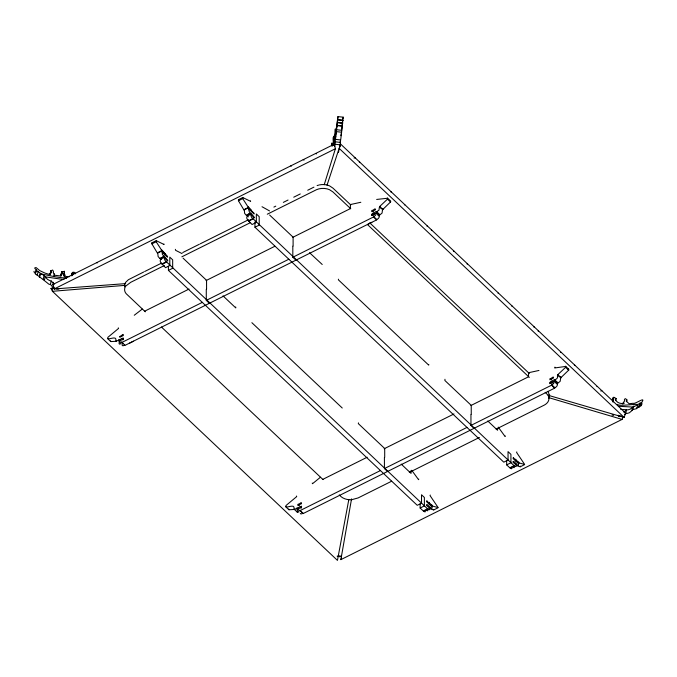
<?xml version="1.0" encoding="UTF-8"?>
<svg xmlns="http://www.w3.org/2000/svg" width="677" height="677" viewBox="0 0 677 677"><rect width="100%" height="100%" fill="white"/><g stroke="black" fill="none" stroke-linecap="round" stroke-linejoin="round"><path stroke-width="1.02" d="M332.052 145.69L332.018 143.126M429.734 508.241L426.493 505.389A2.234 0.956 63.5 0 1 426.442 505.135L426.459 504.822A2.099 0.897 63.5 0 1 426.637 504.695C427.069 503.773 428.896 506.438 429.954 507.031L429.734 509.129A4.629 1.98 63.5 0 1 429.658 509.527L429.21 509.781A2.903 1.236 63.5 0 1 428.939 509.629L427.881 508.647L424.462 510.348M411.091 470.413L411.057 473.401L401.207 464.1M497.612 428.262L497.587 430.259L487.745 420.95M554.759 388.073L556.172 386.872A2.903 1.709 -46.6 0 0 556.596 386.542L557.213 385.551A4.629 2.733 -46.6 0 0 557.315 385.078C557.941 383.622 553.524 379.399 554.218 382.15A4.629 2.733 -46.6 0 1 554.116 382.623L553.498 383.614A2.903 1.709 -46.6 0 1 553.117 383.918L551.662 385.145L554.429 388.26L303.194 513.53L299.767 510.263L298.354 510.957A2.903 1.709 -46.6 0 1 297.931 511.05L297.313 510.678A4.629 2.733 -46.6 0 1 297.211 510.306C296.357 507.64 301.883 508.977 301.629 506.718A2.099 1.236 -46.6 0 0 301.468 506.633L301.443 506.184L300.224 506.777L301.46 507.945M427.881 508.647C427.974 511.118 421.069 510.187 424.674 511.761A2.903 1.236 63.5 0 0 424.944 511.914L425.393 511.651A4.629 1.98 63.5 0 0 425.427 511.49M511 467.206L514.41 465.497C514.512 467.968 507.598 467.037 511.203 468.611A2.903 1.236 63.5 0 0 511.473 468.763L511.922 468.501A4.629 1.98 63.5 0 0 511.998 468.146M376.624 219.89L373.526 216.97L374.982 215.735A2.903 1.709 -46.6 0 0 375.363 215.438L375.98 214.448A4.629 2.733 -46.6 0 0 376.082 213.974C375.439 211.148 379.772 215.65 379.179 216.86A4.629 2.733 -46.6 0 1 379.078 217.368L378.46 218.358A2.903 1.709 -46.6 0 1 378.079 218.654L376.294 220.076L125.059 345.346L121.632 342.08L120.176 342.79A2.903 1.709 -46.6 0 1 119.795 342.875L119.169 342.494A4.629 2.733 -46.6 0 1 119.076 342.122C118.247 339.422 123.739 340.793 123.493 338.542A2.099 1.236 -46.6 0 0 123.332 338.449L123.307 338.001L122.088 338.593L123.324 339.761M251.692 210.987L253.934 213.111A1.032 0.44 63.5 0 1 254.044 213.399L254.095 213.797A4.341 1.853 63.5 0 1 254.095 214.025L251.505 211.571A4.697 2.006 63.5 0 1 251.505 211.309L251.582 211.063M339.846 147.078L340.091 144.836A4.553 0.525 -83.8 0 0 340.176 144.345L340.599 139.936L335.394 139.369L334.971 143.778A4.553 0.525 -83.8 0 1 334.887 144.201L334.641 146.52M340.091 144.836L334.887 144.201M516.263 465.091L513.022 462.239A2.234 0.956 63.5 0 1 512.98 461.993L512.997 461.68A2.099 0.897 63.5 0 1 513.166 461.553C513.606 460.622 515.434 463.296 516.492 463.889L516.263 465.979A4.629 1.98 63.5 0 1 516.196 466.377L515.747 466.631A2.903 1.236 63.5 0 1 515.468 466.478L514.41 465.497M122.088 338.593L118.754 339.93L118.72 340.709M298.007 504.83L297.897 505.135A4.434 2.615 -46.6 0 0 297.905 505.457L301.468 503.696A4.341 2.556 -46.6 0 0 301.477 503.46L301.426 503.172A0.999 0.584 -46.6 0 0 301.257 503.036L301.248 502.605L298.134 504.636M300.224 506.777L296.89 508.114L296.856 508.892M433.872 509.502L433.602 509.933L430.42 508.85M429.108 502.85L429.1 502.317L429.929 503.688L432.332 505.372L432.07 506.599A2.149 0.922 63.5 0 0 432.053 506.785L431.824 508.782L430.022 507.479M432.332 506.041L438.129 507.581L430.047 495.589L430.267 495.048M515.637 459.708L515.637 459.175L516.466 460.538L518.87 462.222L518.599 463.457A2.149 0.922 63.5 0 0 518.582 463.635L518.354 465.632L516.517 464.295M518.861 462.89L524.658 464.43L516.585 452.439L516.796 451.897M339.795 556.172L339.515 556.57L339.236 556.113M61.158 273.99C63.283 272.281 62.301 273.093 61.641 271.849A0.999 0.719 13 0 1 62.157 271.689L64.501 271.325L63.985 275.065M376.657 199.444L387.625 198.243L387.303 199.309L379.839 206.333C378.697 208.059 383.884 208.702 382.403 210.505A2.149 1.269 -46.6 0 0 382.378 210.716L382.056 213.094L379.526 215.168L376.429 212.214L376.395 211.461L373.044 213.128L374.296 214.626M382.759 209.515L390.688 201.814L390.629 201.018L387.379 198.022M554.954 367.12L554.683 367.975L565.769 366.418L565.439 367.484L557.975 374.516C556.832 376.243 562.02 376.877 560.539 378.688A2.149 1.269 -46.6 0 0 560.514 378.892L560.201 381.269L557.67 383.343L554.565 380.389L554.531 379.645L551.188 381.312L552.432 382.801M560.894 377.69L568.824 369.997L568.765 369.202L565.515 366.206M337.434 556.342L339.862 556.672L339.896 556.096M165.078 253.579L161.845 249.999L162.116 251.742A2.149 0.922 63.5 0 1 162.133 251.954L162.37 254.391L164.172 256.49L159.907 258.614L164.24 256.168L167.557 260.103A2.099 0.897 63.5 0 1 167.676 260.383L167.761 260.823A2.234 0.956 63.5 0 1 167.71 261.068L164.503 257.844L164.24 256.168M251.616 210.437L248.383 206.857L248.654 208.592A2.149 0.922 63.5 0 1 248.671 208.804C248.62 212.688 251.937 215.201 254.222 217.935A2.234 0.956 63.5 0 0 254.29 217.757L254.205 217.232A2.099 0.897 63.5 0 0 254.095 216.953L250.769 213.018L246.504 215.142L248.324 216.86M341.673 129.629L343.205 117.18L337.975 116.613L335.674 137.863A9.563 1.1 -83.8 0 1 335.411 139.25L335.394 139.369M332.94 145.293L337.121 125.33L342.325 125.888L340.878 138.43A9.563 1.1 -83.8 0 1 340.624 139.817L340.159 141.823M61.082 274.32L60.702 275.531L59.83 275.869L53.695 275.133L54.583 274.202L53.475 273.271L53.407 271.282L52.628 270.03L50.868 270.825L51.791 272.146L48.769 274.261A40.425 29.052 13 0 1 44.75 272.992L39.774 270.631L36.169 267.618L34.942 267.711L34.747 268.295L36.389 269.954L35.314 273.846L37.286 275.124C40.603 277.638 44.826 280.896 48.752 284.095A9.563 6.872 13 0 0 50.377 284.543L51.207 280.963A9.563 6.872 13 0 1 49.573 280.523C45.689 279.254 44.733 274.092 40.197 273.753C48.025 275.167 57.917 277.849 66.701 278.044M159.907 258.614L158.105 256.515L157.868 254.078A2.149 0.922 63.5 0 0 157.851 253.867L151.91 243.872L151.86 242.848L156.235 240.673L164.105 244.507L164.003 244.084M246.436 215.464L244.634 213.365L244.405 210.936A2.149 0.922 63.5 0 0 244.38 210.716L238.439 200.73L238.397 199.698L242.772 197.523L250.634 201.357L250.541 200.942M342.9 118.619L343.188 117.172M342.596 121.386L342.19 124.593M331.569 145.834L331.992 143.067M110.588 340.853L110.918 341.589L116.613 341.259M288.724 509.028L289.054 509.764L294.749 509.442M623.119 416.77L622.087 419.41L340.87 559.634L351.549 498.881M348.799 499.66L337.451 560.387L52.434 291.305L50.995 288.402L54.152 288.148M335.098 141.781L340.319 142.432M340.853 135.679L341.572 132.201L336.367 131.634L333.329 145.453M35.314 273.846L36.389 269.954M37.201 275.505L38.115 271.553L36.143 270.275M39.334 277.299L40.197 273.753M39.588 276.842L40.205 274.16M43.26 279.127L44.081 275.556M44.343 280.413L45.173 276.834L63.96 279.576M50.868 270.825L50.03 274.498L50.403 274.143M50.233 274.769L51.232 270.572M50.75 273.28L51.367 270.597M54.168 275.988L54.524 274.05M52.603 285.009C55.328 281.336 51.554 282.952 51.342 281.006M61.048 275.937L61.641 271.849M60.778 276.14L61.734 272.052M62.216 274.261L62.631 272.476M63.875 274.075L64.501 271.325M64.019 275.505L64.417 273.22M63.985 276.208L64.569 273.432M64.332 276.885L64.848 275.031L64.433 273.72M71.796 275.497C70.459 271.638 75.579 271.172 75.308 273.838M71.855 275.894L72.684 272.323M72.05 275.505L72.414 272.814M72.464 274.879L72.879 273.093M72.574 275.243L73.344 273.423L72.236 275.243M548.658 398.152L549.275 395.47M549.047 397.501L549.673 394.826M612.575 401.089C611.754 398.161 613.658 396.273 615.385 398.11C617.356 399.075 614.614 398.855 615.359 399.472C616.967 402.9 620.073 403.805 624.143 403.492C622.383 402.256 625.176 401.952 624.406 399.879A1.904 1.371 13 0 1 624.473 399.557L625.201 398.618L626.674 399.498L626.682 400.818L626.047 400.919L629.077 403.687A40.425 29.052 13 0 0 633.097 403.28C634.95 404.643 646.645 395.554 641.694 402.426L640.865 405.997L636.6 408.07M612.82 401.317L613.709 397.391M612.854 401.224L613.904 397.264M612.99 401.546L613.328 397.348M615.681 400.454L616.188 398.499M622.848 404.161L623.314 402.231M626.563 401.681L626.97 399.794M624.431 414.324L625.76 413.833L626.47 409.797L620.682 409.331M625.734 413.52L625.836 413.444A9.563 6.872 13 0 0 627.461 413.351L629.441 412.733L631.861 410.617L632.682 407.046C648.388 401.055 619.853 407.444 617.212 404.338M631.861 410.617L632.936 409.568L633.765 405.997M632.936 409.568L636.862 408.586L637.683 405.015M638.893 406.852L639.723 403.28L641.694 402.426M638.986 407.249L639.723 403.28M640.823 404.728L641.237 402.942M332.365 146.037C335.098 143.346 330.52 135.62 335.826 136.449M339.27 149.253L339.507 148.39M338.432 152.401L338.94 150.506M324.207 184.753L335.394 148.737L334.353 144.142L53.128 284.365L54.177 288.961L125.651 283.621M360.833 202.279L350.432 204.539L350.356 208.618L292.811 237.314M538.968 370.463L528.568 372.722L528.492 376.801L470.947 405.498M339.981 145.792L340.565 144.015L625.582 413.105L624.152 417.43L548.218 395.292M327.033 185.185L340.565 144.015L339.913 146.004M418.775 479.138L418.572 479.688L411.726 470.27M505.313 435.988L505.101 436.538L498.255 427.128M376.031 213.077L371.614 215.481A2.234 1.32 -46.6 0 1 371.555 215.303L371.614 214.88A2.099 1.236 -46.6 0 1 371.817 214.55L373.061 213.45M340.87 559.634L341.555 557.873M38.115 271.553L40.417 273.271M119.99 336.452L123.112 334.421L123.121 334.861A0.999 0.584 -46.6 0 1 123.29 334.997L123.341 335.276A4.341 2.556 -46.6 0 1 123.332 335.521L119.77 337.281A4.434 2.615 -46.6 0 1 119.761 336.951L119.871 336.647M60.786 275.488L61.328 275.26M339.862 556.672L340.15 556.079M337.975 116.613L336.427 127.547A40.425 4.654 -83.8 0 1 335.792 131.143C334.303 122.207 335.784 145.005 333.296 137.456M50.513 284.577C51.841 285.576 51.841 286.506 53.221 287.429A4.553 3.275 13 0 0 53.745 287.547L53.889 288.233A1.109 0.795 13 0 0 54.101 288.478L54.854 288.851M165.044 254.205L164.968 254.391A4.697 2.006 63.5 0 0 164.976 254.713L167.557 257.175A4.341 1.853 63.5 0 0 167.566 256.947L167.515 256.541A1.032 0.44 63.5 0 0 167.405 256.261L165.171 253.723L165.137 254.163M376.395 212.265L379.526 215.168L379.128 215.997M554.531 380.44L557.67 383.343L557.264 384.181M53.229 282.334L52.958 283.299L54.05 283.858A4.553 3.275 13 0 0 54.575 283.968M557.806 375.075L557.442 375.76A2.149 1.269 -46.6 0 0 557.416 375.972C559.041 380.398 549.597 379.416 557.628 382.573L555.148 380.229M72.989 273.457L72.464 273.72M379.67 206.891L379.306 207.585A2.149 1.269 -46.6 0 0 379.281 207.788L378.968 210.166L376.708 211.689M639.867 403.619L637.429 404.499M516.957 465.708L520.131 466.783L520.376 466.106M612.99 400.826L612.507 400.987M612.956 402.096C613.633 401.461 613.294 400.378 613.404 399.752M142.28 309.084L134.258 315.254M320.416 477.26L312.537 483.7L312.224 483.082M640.882 405.421L642.194 403.805M554.167 381.253L549.749 383.656A2.234 1.32 -46.6 0 1 549.69 383.478L549.792 382.979A2.099 1.236 -46.6 0 1 549.952 382.725L551.196 381.633M64.848 275.031C63.164 276.597 67.979 276.741 69.486 276.673M34.112 271.282L33.918 271.866L35.559 273.525M373.526 216.97L292.828 257.243L295.925 260.163M551.662 385.145L470.964 425.418L474.061 428.346M376.488 211.799L379.585 214.727L376.395 211.461M121.2 343.569L119.567 344.17L118.957 343.569M54.177 288.961L335.394 148.737M151.91 243.872L156.175 241.748L156.235 240.673M238.439 200.73L242.713 198.598L242.772 197.523M157.58 252.707L161.854 250.575L156.175 241.748M244.118 209.557L248.383 207.433L242.713 198.598M157.58 253.113L161.854 250.981L165.078 254.027M244.118 209.963L248.383 207.831L251.616 210.885M247.359 214.719L249.915 213.441M423.607 511.262L420.138 508.029L424.403 505.905L424.386 497.485L421.509 494.76L421.526 503.189L417.252 505.313L168.421 270.385L172.686 268.253L172.669 259.833L169.792 257.116L169.809 265.536L165.543 267.669L160.999 262.828A2.903 1.236 63.5 0 1 160.728 262.456L160.28 261.356A4.629 1.98 63.5 0 1 160.204 260.857C159.374 259.35 165.518 256.101 164.469 258.732A4.629 1.98 63.5 0 0 164.545 259.223L164.993 260.332A2.903 1.236 63.5 0 0 165.273 260.696L427.881 509.129M510.145 468.112L506.667 464.887L510.932 462.755L510.923 454.335L508.038 451.618L508.055 460.038L503.79 462.171L254.95 227.235L259.223 225.111L259.206 216.682L256.329 213.966L256.338 222.394L252.072 224.519L247.537 219.678A2.903 1.236 63.5 0 1 247.257 219.314L246.809 218.206A4.629 1.98 63.5 0 1 246.741 217.715C245.886 216.166 252.072 213.086 251.006 215.582A4.629 1.98 63.5 0 0 251.074 216.073L251.531 217.182A2.903 1.236 63.5 0 0 251.802 217.554L514.41 465.988M143.778 271.968L128.402 279.711L125.694 282.301A12.101 8.302 -0.1 0 0 124.712 286.887M144.709 271.502L161.498 263.133M182.756 252.529L199.326 244.27M200.248 243.813L248.501 219.746M273.889 207.086L275.776 206.146M283.333 202.381L288.055 200.028M293.725 197.202L300.258 193.944M307.73 190.22L313.95 187.123M162.065 263.844L166.33 261.72M248.594 220.694L252.859 218.569M162.065 264.335L166.33 262.202M248.594 221.184L252.868 219.06M164.308 265.57L130.729 282.309L125.702 286.134A12.101 8.302 -0.1 0 0 124.72 290.721A11.991 8.226 -0.1 0 0 126.235 293.733L145.318 311.818M181.842 256.828L250.388 222.648M267.288 214.22L316.447 189.721A11.991 8.226 -0.1 0 1 329.487 189.687L332.915 191.921L350.771 208.778M144.734 311.149L189.061 289.045M206.036 280.583L274.887 246.25M375.346 209.379L375.38 209.565A4.697 2.767 -46.6 0 1 375.371 209.828L371.808 211.622A4.341 2.556 -46.6 0 1 371.8 211.385L371.842 211.063A1.024 0.601 -46.6 0 1 372.02 210.75L375.092 208.778L375.143 209.235M202.33 302.365L121.632 342.57M209.396 303.313L206.299 300.385L288.859 259.215M377.817 215.218L379.492 214.389M129.527 343.163L133.487 341.191M367.865 224.324L371.825 222.344M322.87 479.333L367.196 457.229M384.172 448.766L453.971 413.96M553.405 377.478L553.515 377.741A4.697 2.767 -46.6 0 1 553.507 378.003L549.944 379.805A4.341 2.556 -46.6 0 1 549.936 379.569L549.978 379.238A1.024 0.601 -46.6 0 1 550.156 378.934L553.227 376.962L553.278 377.411M380.466 470.549L299.767 510.746M387.532 471.488L384.434 468.569L467.003 427.399M555.952 383.402L557.628 382.573M298.963 511.93L297.415 512.303L294.123 509.222A2.082 1.227 -46.6 0 1 294.004 508.96L293.996 507.369A2.149 1.269 -46.6 0 0 293.97 507.132C293.149 504.06 283.942 509.519 286.049 505.482L296.695 496.613L296.416 496.038M391.653 481.212L358.133 497.925L351.634 499.736A12.101 8.302 -0.1 0 1 341.31 496.842L339.27 494.912M409.289 472.419L479.409 437.46M496.148 429.108L544.223 405.134A11.991 8.226 -0.1 0 0 548.285 401.283A12.084 8.285 -0.1 0 0 548.624 396.654A11.991 8.226 -0.1 0 0 546.644 393.752L545.171 392.313M433.729 509.942L437.994 507.818M520.258 466.8L524.531 464.667M299.767 510.263L302.864 513.183L301.409 513.894A2.903 1.709 -46.6 0 1 301.028 513.978L300.41 513.606A4.629 2.733 -46.6 0 1 300.351 513.437M354.037 158.054L355.213 157.843M359.292 162.192L359.732 162.116M368.296 170.706L368.745 170.629M390.849 192.006L391.306 191.921M404.381 204.852L404.846 204.767M427.009 226.211L427.466 226.126M431.325 230.282L431.774 230.197M453.598 251.319L454.064 251.235M467.02 263.988L467.477 263.903M498.086 293.319L498.551 293.234M511.507 305.987L511.964 305.902M533.798 327.025L534.246 326.94M538.105 331.095L538.562 331.011M560.717 352.455L561.182 352.37M574.384 365.275L574.841 365.199M596.936 386.575L597.393 386.491M600.736 390.951L601.904 390.747M567.808 369.244L568.612 369.126M54.05 288.157L50.995 288.402L52.527 289.858M52.434 291.305L125.076 285.364M623.83 412.149C625.345 411.498 625.032 410.617 626.657 409.864A9.563 6.872 13 0 0 628.29 409.771L630.27 409.162L632.682 407.046L618.778 406.293M58.933 289.037L57.283 289.054A10.722 7.701 13 0 1 56.656 289.062M118.28 327.854L118.56 328.438L107.914 337.298C105.807 341.335 115.014 335.885 115.835 338.957A2.149 1.269 -46.6 0 1 115.86 339.143L115.869 340.776A2.082 1.227 -46.6 0 0 115.987 341.039L118.72 340.336L119.956 341.504M337.755 119.685L342.96 120.244M337.789 119.863L343.002 120.421M337.484 122.325L342.689 122.842M337.501 122.512L342.706 123.07M337.493 122.613L342.697 123.172M337.154 125.634L342.367 126.193M336.537 129.73L341.741 130.297M337.129 556.181L339.507 556.545M619.98 416.693L619.573 416.609A10.722 7.701 13 0 1 618.939 416.465L618.482 416.347M612.016 415.043L613.607 415.365M618.059 415.272L622.146 416.482M549.199 397.771L622.087 419.41M238.507 199.656L239.091 199.918M151.97 242.798L152.562 243.068M315.66 153.467L316.506 153.891M303.211 159.67L304.058 160.094M290.805 165.865L291.347 166.144M96.701 262.651L97.251 262.921M65.618 278.137L66.464 278.56M269.556 210.928L262.016 206.722M182.088 253.604L175.588 250.312L175.36 249.322M294.207 509.316L296.856 508.512L298.092 509.679M513.386 467.494L514.224 467.638A2.082 0.889 63.5 0 0 514.317 467.401L514.317 466.639M426.848 510.644L427.695 510.788A2.082 0.889 63.5 0 0 427.779 510.551L427.788 510.145M339.135 148.348L624.152 417.43M387.472 199.114L390.57 202.042M565.608 367.298L568.705 370.217M379.67 206.485L382.767 209.413M557.806 374.669L560.903 377.597M372.02 210.31L373.255 211.486M550.156 378.494L551.391 379.662M373.044 213.128L374.288 214.304M551.188 381.312L553.041 383.064M371.842 214.076L373.078 215.244M549.978 382.26L551.213 383.427M371.842 214.482L373.078 215.658M373.526 216.479L376.624 219.407M551.662 384.663L554.759 387.582M350.762 204.945L332.906 188.088L329.547 185.853A11.991 8.226 -0.1 0 0 319.282 184.948M369.76 222.877L529.363 373.56M367.484 224.561L529.363 377.394M269.615 215.024L293.099 237.178L293.107 246.039M309.533 252.699L322.235 264.487M515.637 460.157L518.87 463.203M248.671 208.905L251.387 211.478M515.866 461.172L518.59 463.745M183.086 258.174L206.561 280.329L206.578 289.189M222.995 295.849L235.799 307.942L235.698 306.986M429.108 503.299L432.332 506.354M162.133 252.056L164.858 254.628M429.328 504.323L432.053 506.895M159.975 258.292L161.185 259.435M161.405 326.999L323.022 479.587M298.176 504.137L299.412 505.304M122.097 338.263L123.332 339.431M300.233 506.447L301.468 507.615M121.632 342.08L122.867 343.247M118.754 339.93L119.99 341.098M296.89 508.114L298.125 509.282M107.643 338.644L110.74 341.572M285.787 506.828L288.884 509.747M297.305 512.235L297.093 511.482M340.861 556.249L341.369 556.003A9.563 1.1 -83.8 0 0 341.563 555.377M515.671 460.394L515.747 460.783A4.697 2.006 63.5 0 1 515.747 461.045L513.166 458.617A4.341 1.853 63.5 0 1 513.158 458.38L513.208 458.075A1.032 0.44 63.5 0 1 513.318 457.999L513.318 457.567L515.578 460.182M429.142 503.536L429.218 503.933A4.697 2.006 63.5 0 1 429.218 504.187L426.628 501.767A4.341 1.853 63.5 0 1 426.62 501.522L426.671 501.217A1.032 0.44 63.5 0 1 426.781 501.149L426.781 500.709L429.049 503.324M560.894 377.952L560.903 377.021M382.759 209.777L382.767 208.838M333.736 136.179L333.549 137.702M302.864 513.674L302.864 513.183M124.729 345.49L124.729 345.008L123.273 345.71A2.903 1.709 -46.6 0 1 122.892 345.795L122.266 345.422A4.629 2.733 -46.6 0 1 122.173 345.05L122.165 344.238M506.658 460.673L506.667 464.887M471.251 414.222L471.234 405.362L444.874 380.482L444.975 379.272M470.947 414.375L470.964 425.418M428.795 364.514L428.736 365.14L338.466 279.914L338.407 279.178M420.129 503.823L420.138 508.029M384.714 457.373L384.697 448.504L358.336 423.633L358.438 422.863M384.409 457.517L384.434 468.569M342.257 408.028L251.878 322.692M292.811 246.191L292.828 257.243M254.941 221.971L254.95 227.235M206.273 289.341L206.299 300.385M168.412 266.171L168.421 270.385M317.115 185.6A11.991 8.226 -0.1 0 1 318.554 185.134M548.819 395.935A12.084 8.285 -0.1 0 0 548.624 392.812A12 8.226 -0.1 0 0 547.862 391.298"/></g></svg>
